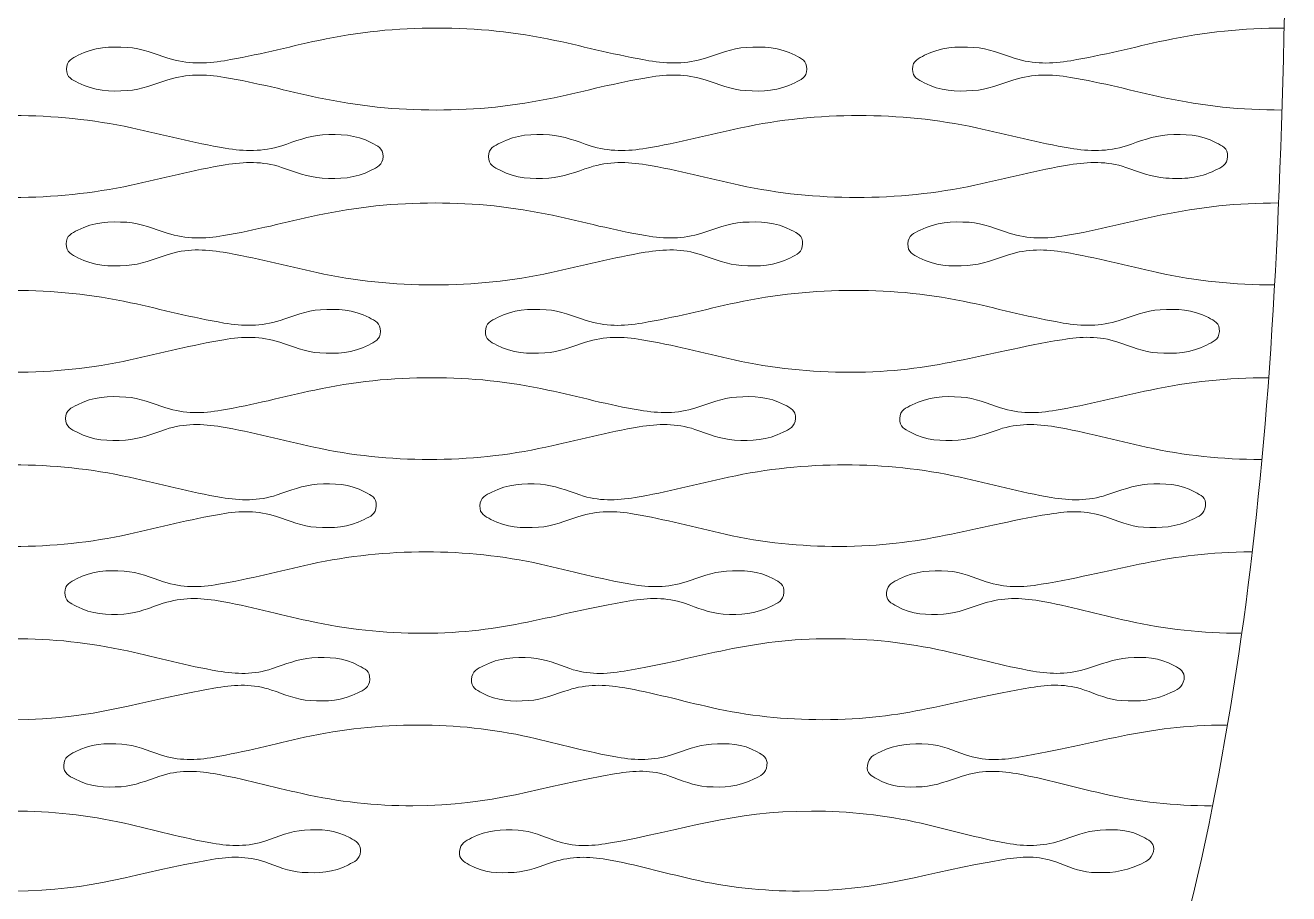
# Model space of a CAD drawing. Header units: centimetres. Extents: x -29.7 to 21.6, y -14.4 to 13.7.
# Drawn here: x -24.677 to -19.738, y -10.749 to -7.356 of the extents above; entities that cross this region are included whole.
import ezdxf

# ---------------------------------------------------------------- set-up
doc = ezdxf.new("R2010")
doc.units = ezdxf.units.CM
doc.header["$MEASUREMENT"] = 0
doc.layers.add('Layer 1', color=7, linetype='Continuous')

msp = doc.modelspace()

# ---------------------------------------------------------------- linework, layer by layer
at = {"layer": 'Layer 1', "color": 1, "lineweight": 9}
for points, knots in [([(-19.73801, -4.44965), (-19.73801, -7.29819), (-19.73801, -8.72246), (-19.9873, -10.14675), (-19.9873, -10.14675), (-20.23653, -11.57102), (-20.73504, -12.99531), (-22.72902, -14.41959)], [0, 0, 0, 0, 0.3333333, 0.3333333, 0.3333333, 0.3333333, 1, 1, 1, 1]), ([(-23.0677, -7.36668), (-23.2242, -7.36668), (-23.37655, -7.38211), (-23.52969, -7.41497), (-23.52969, -7.41497), (-23.65255, -7.44135), (-23.77404, -7.47364), (-23.89827, -7.49429), (-23.89827, -7.49429), (-23.97414, -7.50689), (-24.04418, -7.50865), (-24.11922, -7.48457), (-24.11922, -7.48457), (-24.17159, -7.46775), (-24.22147, -7.44599), (-24.27828, -7.44243), (-24.27828, -7.44243), (-24.34597, -7.43817), (-24.40687, -7.44095), (-24.46997, -7.47305), (-24.46997, -7.47305), (-24.49413, -7.48532), (-24.51622, -7.4932), (-24.51626, -7.52689)], [0, 0, 0, 0, 0.1428571, 0.1428571, 0.1428571, 0.1428571, 0.2857143, 0.2857143, 0.2857143, 0.2857143, 0.4285714, 0.4285714, 0.4285714, 0.4285714, 0.5714286, 0.5714286, 0.5714286, 0.5714286, 0.7142857, 0.7142857, 0.7142857, 0.7142857, 1, 1, 1, 1]), ([(-23.0677, -7.36668), (-22.91145, -7.36668), (-22.75939, -7.38204), (-22.60652, -7.41497), (-22.60652, -7.41497), (-22.48414, -7.44135), (-22.36315, -7.47364), (-22.23937, -7.49429), (-22.23937, -7.49429), (-22.16348, -7.50695), (-22.09334, -7.50852), (-22.01822, -7.48457), (-22.01822, -7.48457), (-21.9656, -7.46778), (-21.91549, -7.44599), (-21.85844, -7.44243), (-21.85844, -7.44243), (-21.79093, -7.43817), (-21.73021, -7.44074), (-21.66728, -7.47305), (-21.66728, -7.47305), (-21.64329, -7.48535), (-21.6214, -7.49331), (-21.62195, -7.52689)], [0, 0, 0, 0, 0.1428571, 0.1428571, 0.1428571, 0.1428571, 0.2857143, 0.2857143, 0.2857143, 0.2857143, 0.4285714, 0.4285714, 0.4285714, 0.4285714, 0.5714286, 0.5714286, 0.5714286, 0.5714286, 0.7142857, 0.7142857, 0.7142857, 0.7142857, 1, 1, 1, 1]), ([(-19.75705, -7.36668), (-19.91382, -7.36668), (-20.06651, -7.38217), (-20.21993, -7.41497), (-20.21993, -7.41497), (-20.34325, -7.44135), (-20.46523, -7.47362), (-20.58993, -7.49429), (-20.58993, -7.49429), (-20.66573, -7.50684), (-20.7357, -7.50879), (-20.81071, -7.48457), (-20.81071, -7.48457), (-20.86282, -7.46775), (-20.91243, -7.44597), (-20.96899, -7.44243), (-20.96899, -7.44243), (-21.03686, -7.43814), (-21.09797, -7.44113), (-21.16123, -7.47305), (-21.16123, -7.47305), (-21.18552, -7.4853), (-21.20787, -7.49308), (-21.20846, -7.52689)], [0, 0, 0, 0, 0.1428571, 0.1428571, 0.1428571, 0.1428571, 0.2857143, 0.2857143, 0.2857143, 0.2857143, 0.4285714, 0.4285714, 0.4285714, 0.4285714, 0.5714286, 0.5714286, 0.5714286, 0.5714286, 0.7142857, 0.7142857, 0.7142857, 0.7142857, 1, 1, 1, 1]), ([(-24.51626, -7.52689), (-24.51631, -7.56056), (-24.49423, -7.56845), (-24.47013, -7.58072), (-24.47013, -7.58072), (-24.4071, -7.61286), (-24.34633, -7.61562), (-24.27871, -7.61138), (-24.27871, -7.61138), (-24.22182, -7.60779), (-24.17195, -7.58601), (-24.11952, -7.56923), (-24.11952, -7.56923), (-24.04447, -7.54516), (-23.97443, -7.54687), (-23.89857, -7.55948), (-23.89857, -7.55948), (-23.77466, -7.58014), (-23.65353, -7.61244), (-23.53103, -7.63883), (-23.53103, -7.63883), (-23.37841, -7.67173), (-23.22653, -7.68711), (-23.07054, -7.68711)], [0, 0, 0, 0, 0.1428571, 0.1428571, 0.1428571, 0.1428571, 0.2857143, 0.2857143, 0.2857143, 0.2857143, 0.4285714, 0.4285714, 0.4285714, 0.4285714, 0.5714286, 0.5714286, 0.5714286, 0.5714286, 0.7142857, 0.7142857, 0.7142857, 0.7142857, 1, 1, 1, 1]), ([(-21.62195, -7.52689), (-21.62254, -7.56067), (-21.64476, -7.56845), (-21.66904, -7.58072), (-21.66904, -7.58072), (-21.73225, -7.61267), (-21.79325, -7.61564), (-21.86104, -7.61138), (-21.86104, -7.61138), (-21.91769, -7.60781), (-21.96729, -7.58602), (-22.01944, -7.56923), (-22.01944, -7.56923), (-22.09445, -7.54502), (-22.16446, -7.54692), (-22.24026, -7.55948), (-22.24026, -7.55948), (-22.36462, -7.58014), (-22.48624, -7.61244), (-22.6092, -7.63883), (-22.6092, -7.63883), (-22.76214, -7.67167), (-22.91423, -7.68711), (-23.07054, -7.68711)], [0, 0, 0, 0, 0.1428571, 0.1428571, 0.1428571, 0.1428571, 0.2857143, 0.2857143, 0.2857143, 0.2857143, 0.4285714, 0.4285714, 0.4285714, 0.4285714, 0.5714286, 0.5714286, 0.5714286, 0.5714286, 0.7142857, 0.7142857, 0.7142857, 0.7142857, 1, 1, 1, 1]), ([(-21.20846, -7.52689), (-21.20915, -7.56042), (-21.18729, -7.56841), (-21.16329, -7.58072), (-21.16329, -7.58072), (-21.10049, -7.61308), (-21.03984, -7.6156), (-20.97243, -7.61138), (-20.97243, -7.61138), (-20.91534, -7.60779), (-20.86517, -7.58599), (-20.81251, -7.56923), (-20.81251, -7.56923), (-20.7374, -7.54528), (-20.6673, -7.54681), (-20.5914, -7.55948), (-20.5914, -7.55948), (-20.46791, -7.5801), (-20.34728, -7.61244), (-20.2252, -7.63883), (-20.2252, -7.63883), (-20.07288, -7.67179), (-19.92135, -7.68711), (-19.76563, -7.68711)], [0, 0, 0, 0, 0.1428571, 0.1428571, 0.1428571, 0.1428571, 0.2857143, 0.2857143, 0.2857143, 0.2857143, 0.4285714, 0.4285714, 0.4285714, 0.4285714, 0.5714286, 0.5714286, 0.5714286, 0.5714286, 0.7142857, 0.7142857, 0.7142857, 0.7142857, 1, 1, 1, 1]), ([(-23.27853, -7.8687), (-23.27827, -7.83512), (-23.30016, -7.82717), (-23.32422, -7.81487), (-23.32422, -7.81487), (-23.38713, -7.78264), (-23.4478, -7.77997), (-23.51532, -7.78421), (-23.51532, -7.78421), (-23.57217, -7.78779), (-23.62201, -7.80958), (-23.67442, -7.82637), (-23.67442, -7.82637), (-23.74936, -7.85041), (-23.8193, -7.84874), (-23.89507, -7.8361), (-23.89507, -7.8361), (-24.01891, -7.81546), (-24.13994, -7.78314), (-24.26241, -7.75674), (-24.26241, -7.75674), (-24.41505, -7.72386), (-24.56695, -7.70847), (-24.723, -7.70847)], [0, 0, 0, 0, 0.1428571, 0.1428571, 0.1428571, 0.1428571, 0.2857143, 0.2857143, 0.2857143, 0.2857143, 0.4285714, 0.4285714, 0.4285714, 0.4285714, 0.5714286, 0.5714286, 0.5714286, 0.5714286, 0.7142857, 0.7142857, 0.7142857, 0.7142857, 1, 1, 1, 1]), ([(-22.86579, -7.8687), (-22.86547, -7.83499), (-22.84335, -7.82714), (-22.81916, -7.81487), (-22.81916, -7.81487), (-22.75605, -7.78284), (-22.69518, -7.77997), (-22.6275, -7.78421), (-22.6275, -7.78421), (-22.57091, -7.78778), (-22.52126, -7.80957), (-22.46916, -7.82637), (-22.46916, -7.82637), (-22.39424, -7.85054), (-22.32433, -7.84867), (-22.24867, -7.8361), (-22.24867, -7.8361), (-22.12437, -7.81542), (-22.00284, -7.78314), (-21.87995, -7.75674), (-21.87995, -7.75674), (-21.72697, -7.72393), (-21.57482, -7.70847), (-21.41844, -7.70847)], [0, 0, 0, 0, 0.1428571, 0.1428571, 0.1428571, 0.1428571, 0.2857143, 0.2857143, 0.2857143, 0.2857143, 0.4285714, 0.4285714, 0.4285714, 0.4285714, 0.5714286, 0.5714286, 0.5714286, 0.5714286, 0.7142857, 0.7142857, 0.7142857, 0.7142857, 1, 1, 1, 1]), ([(-19.97683, -7.8687), (-19.97597, -7.83526), (-19.99771, -7.8272), (-20.02156, -7.81487), (-20.02156, -7.81487), (-20.08427, -7.78244), (-20.14479, -7.77999), (-20.21211, -7.78421), (-20.21211, -7.78421), (-20.26915, -7.78779), (-20.31933, -7.8096), (-20.37195, -7.82637), (-20.37195, -7.82637), (-20.44697, -7.85029), (-20.51698, -7.84877), (-20.59281, -7.8361), (-20.59281, -7.8361), (-20.71619, -7.81546), (-20.83673, -7.78314), (-20.95871, -7.75674), (-20.95871, -7.75674), (-21.11109, -7.7238), (-21.26269, -7.70847), (-21.41844, -7.70847)], [0, 0, 0, 0, 0.1428571, 0.1428571, 0.1428571, 0.1428571, 0.2857143, 0.2857143, 0.2857143, 0.2857143, 0.4285714, 0.4285714, 0.4285714, 0.4285714, 0.5714286, 0.5714286, 0.5714286, 0.5714286, 0.7142857, 0.7142857, 0.7142857, 0.7142857, 1, 1, 1, 1]), ([(-23.27853, -7.8687), (-23.27899, -7.90241), (-23.30118, -7.91024), (-23.32537, -7.92249), (-23.32537, -7.92249), (-23.38843, -7.95443), (-23.44925, -7.95737), (-23.51686, -7.95311), (-23.51686, -7.95311), (-23.57341, -7.94958), (-23.623, -7.92778), (-23.6751, -7.91099), (-23.6751, -7.91099), (-23.74998, -7.88687), (-23.81982, -7.8887), (-23.89549, -7.90127), (-23.89549, -7.90127), (-24.01946, -7.9219), (-24.14063, -7.95418), (-24.2632, -7.98057), (-24.2632, -7.98057), (-24.41558, -8.01336), (-24.56722, -8.02878), (-24.723, -8.02878)], [0, 0, 0, 0, 0.1428571, 0.1428571, 0.1428571, 0.1428571, 0.2857143, 0.2857143, 0.2857143, 0.2857143, 0.4285714, 0.4285714, 0.4285714, 0.4285714, 0.5714286, 0.5714286, 0.5714286, 0.5714286, 0.7142857, 0.7142857, 0.7142857, 0.7142857, 1, 1, 1, 1]), ([(-22.86579, -7.8687), (-22.86641, -7.90218), (-22.84462, -7.91017), (-22.82069, -7.92249), (-22.82069, -7.92249), (-22.75802, -7.95481), (-22.69754, -7.95733), (-22.63024, -7.95311), (-22.63024, -7.95311), (-22.57323, -7.94954), (-22.52316, -7.92776), (-22.47063, -7.91099), (-22.47063, -7.91099), (-22.39565, -7.8871), (-22.32567, -7.88861), (-22.24991, -7.90127), (-22.24991, -7.90127), (-22.12682, -7.92187), (-22.00647, -7.95418), (-21.88479, -7.98057), (-21.88479, -7.98057), (-21.73293, -8.01349), (-21.58182, -8.02878), (-21.42653, -8.02878)], [0, 0, 0, 0, 0.1428571, 0.1428571, 0.1428571, 0.1428571, 0.2857143, 0.2857143, 0.2857143, 0.2857143, 0.4285714, 0.4285714, 0.4285714, 0.4285714, 0.5714286, 0.5714286, 0.5714286, 0.5714286, 0.7142857, 0.7142857, 0.7142857, 0.7142857, 1, 1, 1, 1]), ([(-19.97683, -7.8687), (-19.97843, -7.90257), (-20.00095, -7.91029), (-20.02546, -7.92249), (-20.02546, -7.92249), (-20.08882, -7.95409), (-20.14999, -7.9574), (-20.21794, -7.95311), (-20.21794, -7.95311), (-20.27406, -7.94958), (-20.32316, -7.92781), (-20.3748, -7.91099), (-20.3748, -7.91099), (-20.44962, -7.88662), (-20.51933, -7.88878), (-20.59484, -7.90127), (-20.59484, -7.90127), (-20.71966, -7.92192), (-20.84171, -7.95418), (-20.96516, -7.98057), (-20.96516, -7.98057), (-21.1181, -8.01325), (-21.27025, -8.02878), (-21.42653, -8.02878)], [0, 0, 0, 0, 0.1428571, 0.1428571, 0.1428571, 0.1428571, 0.2857143, 0.2857143, 0.2857143, 0.2857143, 0.4285714, 0.4285714, 0.4285714, 0.4285714, 0.5714286, 0.5714286, 0.5714286, 0.5714286, 0.7142857, 0.7142857, 0.7142857, 0.7142857, 1, 1, 1, 1]), ([(-23.07513, -8.05014), (-23.23104, -8.05014), (-23.3828, -8.06556), (-23.53532, -8.09839), (-23.53532, -8.09839), (-23.65772, -8.12474), (-23.77869, -8.15701), (-23.90246, -8.17766), (-23.90246, -8.17766), (-23.97794, -8.19024), (-24.04758, -8.19203), (-24.1223, -8.16794), (-24.1223, -8.16794), (-24.17433, -8.15115), (-24.22389, -8.12938), (-24.28045, -8.1258), (-24.28045, -8.1258), (-24.34783, -8.12157), (-24.40844, -8.12434), (-24.47125, -8.15642), (-24.47125, -8.15642), (-24.49531, -8.16872), (-24.51726, -8.17665), (-24.51733, -8.21022)], [0, 0, 0, 0, 0.1428571, 0.1428571, 0.1428571, 0.1428571, 0.2857143, 0.2857143, 0.2857143, 0.2857143, 0.4285714, 0.4285714, 0.4285714, 0.4285714, 0.5714286, 0.5714286, 0.5714286, 0.5714286, 0.7142857, 0.7142857, 0.7142857, 0.7142857, 1, 1, 1, 1]), ([(-23.07513, -8.05014), (-22.91973, -8.05014), (-22.76852, -8.06543), (-22.61653, -8.09839), (-22.61653, -8.09839), (-22.49498, -8.12474), (-22.37486, -8.15704), (-22.25194, -8.17766), (-22.25194, -8.17766), (-22.17637, -8.19033), (-22.10659, -8.1918), (-22.03181, -8.16794), (-22.03181, -8.16794), (-21.97931, -8.15117), (-21.92927, -8.12938), (-21.87229, -8.1258), (-21.87229, -8.1258), (-21.80522, -8.12159), (-21.74498, -8.12399), (-21.68249, -8.15642), (-21.68249, -8.15642), (-21.65871, -8.16877), (-21.63714, -8.17689), (-21.63815, -8.21022)], [0, 0, 0, 0, 0.1428571, 0.1428571, 0.1428571, 0.1428571, 0.2857143, 0.2857143, 0.2857143, 0.2857143, 0.4285714, 0.4285714, 0.4285714, 0.4285714, 0.5714286, 0.5714286, 0.5714286, 0.5714286, 0.7142857, 0.7142857, 0.7142857, 0.7142857, 1, 1, 1, 1]), ([(-19.77938, -8.05014), (-19.93582, -8.05014), (-20.0881, -8.06567), (-20.24114, -8.09839), (-20.24114, -8.09839), (-20.3644, -8.12474), (-20.48627, -8.15697), (-20.61088, -8.17766), (-20.61088, -8.17766), (-20.68625, -8.19017), (-20.75576, -8.19226), (-20.83038, -8.16794), (-20.83038, -8.16794), (-20.88196, -8.15112), (-20.93103, -8.12935), (-20.98715, -8.1258), (-20.98715, -8.1258), (-21.05487, -8.12153), (-21.11584, -8.1247), (-21.17898, -8.15642), (-21.17898, -8.15642), (-21.20335, -8.16866), (-21.22564, -8.17645), (-21.22682, -8.21022)], [0, 0, 0, 0, 0.1428571, 0.1428571, 0.1428571, 0.1428571, 0.2857143, 0.2857143, 0.2857143, 0.2857143, 0.4285714, 0.4285714, 0.4285714, 0.4285714, 0.5714286, 0.5714286, 0.5714286, 0.5714286, 0.7142857, 0.7142857, 0.7142857, 0.7142857, 1, 1, 1, 1]), ([(-24.51733, -8.21022), (-24.51743, -8.24374), (-24.49554, -8.25173), (-24.47151, -8.26401), (-24.47151, -8.26401), (-24.40884, -8.29614), (-24.34846, -8.29888), (-24.2812, -8.29463), (-24.2812, -8.29463), (-24.22458, -8.29106), (-24.17496, -8.26928), (-24.1228, -8.25251), (-24.1228, -8.25251), (-24.04811, -8.22849), (-23.97846, -8.23016), (-23.90298, -8.24279), (-23.90298, -8.24279), (-23.77987, -8.26341), (-23.65956, -8.29567), (-23.53781, -8.32205), (-23.53781, -8.32205), (-23.3862, -8.35493), (-23.23539, -8.37029), (-23.08036, -8.37029)], [0, 0, 0, 0, 0.1428571, 0.1428571, 0.1428571, 0.1428571, 0.2857143, 0.2857143, 0.2857143, 0.2857143, 0.4285714, 0.4285714, 0.4285714, 0.4285714, 0.5714286, 0.5714286, 0.5714286, 0.5714286, 0.7142857, 0.7142857, 0.7142857, 0.7142857, 1, 1, 1, 1]), ([(-21.63815, -8.21022), (-21.63916, -8.24394), (-21.66139, -8.25175), (-21.68574, -8.26401), (-21.68574, -8.26401), (-21.74871, -8.29578), (-21.80949, -8.29892), (-21.87704, -8.29463), (-21.87704, -8.29463), (-21.93327, -8.29109), (-21.98239, -8.26931), (-22.03406, -8.25251), (-22.03406, -8.25251), (-22.10868, -8.22826), (-22.1782, -8.23026), (-22.25355, -8.24279), (-22.25355, -8.24279), (-22.37755, -8.26344), (-22.49871, -8.29567), (-22.62131, -8.32205), (-22.62131, -8.32205), (-22.77346, -8.35484), (-22.9248, -8.37029), (-23.08036, -8.37029)], [0, 0, 0, 0, 0.1428571, 0.1428571, 0.1428571, 0.1428571, 0.2857143, 0.2857143, 0.2857143, 0.2857143, 0.4285714, 0.4285714, 0.4285714, 0.4285714, 0.5714286, 0.5714286, 0.5714286, 0.5714286, 0.7142857, 0.7142857, 0.7142857, 0.7142857, 1, 1, 1, 1]), ([(-21.22682, -8.21022), (-21.228, -8.24348), (-21.2065, -8.25164), (-21.18274, -8.26401), (-21.18274, -8.26401), (-21.12046, -8.2965), (-21.06036, -8.29885), (-20.99344, -8.29463), (-20.99344, -8.29463), (-20.93639, -8.29105), (-20.88628, -8.26927), (-20.83369, -8.25251), (-20.83369, -8.25251), (-20.7589, -8.22872), (-20.68916, -8.23007), (-20.61353, -8.24279), (-20.61353, -8.24279), (-20.49125, -8.26337), (-20.37183, -8.29567), (-20.25099, -8.32205), (-20.25099, -8.32205), (-20.09988, -8.35505), (-19.9496, -8.37029), (-19.79508, -8.37029)], [0, 0, 0, 0, 0.1428571, 0.1428571, 0.1428571, 0.1428571, 0.2857143, 0.2857143, 0.2857143, 0.2857143, 0.4285714, 0.4285714, 0.4285714, 0.4285714, 0.5714286, 0.5714286, 0.5714286, 0.5714286, 0.7142857, 0.7142857, 0.7142857, 0.7142857, 1, 1, 1, 1]), ([(-23.28829, -8.55174), (-23.28782, -8.51838), (-23.30946, -8.51028), (-23.33335, -8.49794), (-23.33335, -8.49794), (-23.39576, -8.46568), (-23.45595, -8.4631), (-23.52301, -8.46734), (-23.52301, -8.46734), (-23.57957, -8.47091), (-23.62919, -8.49267), (-23.68132, -8.50944), (-23.68132, -8.50944), (-23.75581, -8.53344), (-23.82526, -8.53181), (-23.90056, -8.51916), (-23.90056, -8.51916), (-24.02352, -8.49853), (-24.14371, -8.46624), (-24.2653, -8.43988), (-24.2653, -8.43988), (-24.41695, -8.407), (-24.5679, -8.39165), (-24.723, -8.39165)], [0, 0, 0, 0, 0.1428571, 0.1428571, 0.1428571, 0.1428571, 0.2857143, 0.2857143, 0.2857143, 0.2857143, 0.4285714, 0.4285714, 0.4285714, 0.4285714, 0.5714286, 0.5714286, 0.5714286, 0.5714286, 0.7142857, 0.7142857, 0.7142857, 0.7142857, 1, 1, 1, 1]), ([(-22.87839, -8.55174), (-22.87777, -8.51816), (-22.85572, -8.51021), (-22.83156, -8.49794), (-22.83156, -8.49794), (-22.76882, -8.46606), (-22.70828, -8.46305), (-22.64088, -8.46734), (-22.64088, -8.46734), (-22.58472, -8.47087), (-22.53559, -8.49264), (-22.48395, -8.50944), (-22.48395, -8.50944), (-22.40956, -8.53368), (-22.34025, -8.53172), (-22.26503, -8.51916), (-22.26503, -8.51916), (-22.14122, -8.4985), (-22.02015, -8.46624), (-21.89772, -8.43988), (-21.89772, -8.43988), (-21.7455, -8.40712), (-21.59407, -8.39165), (-21.43841, -8.39165)], [0, 0, 0, 0, 0.1428571, 0.1428571, 0.1428571, 0.1428571, 0.2857143, 0.2857143, 0.2857143, 0.2857143, 0.4285714, 0.4285714, 0.4285714, 0.4285714, 0.5714286, 0.5714286, 0.5714286, 0.5714286, 0.7142857, 0.7142857, 0.7142857, 0.7142857, 1, 1, 1, 1]), ([(-20.00897, -8.55174), (-20.0074, -8.51866), (-20.02864, -8.51034), (-20.05223, -8.49794), (-20.05223, -8.49794), (-20.11432, -8.46531), (-20.17418, -8.46312), (-20.24088, -8.46734), (-20.24088, -8.46734), (-20.29793, -8.47092), (-20.348, -8.49268), (-20.40056, -8.50944), (-20.40056, -8.50944), (-20.47511, -8.53322), (-20.54473, -8.5319), (-20.62014, -8.51916), (-20.62014, -8.51916), (-20.74228, -8.49856), (-20.86154, -8.46624), (-20.98227, -8.43988), (-20.98227, -8.43988), (-21.13341, -8.40689), (-21.28384, -8.39165), (-21.43841, -8.39165)], [0, 0, 0, 0, 0.1428571, 0.1428571, 0.1428571, 0.1428571, 0.2857143, 0.2857143, 0.2857143, 0.2857143, 0.4285714, 0.4285714, 0.4285714, 0.4285714, 0.5714286, 0.5714286, 0.5714286, 0.5714286, 0.7142857, 0.7142857, 0.7142857, 0.7142857, 1, 1, 1, 1]), ([(-23.28829, -8.55174), (-23.2891, -8.58529), (-23.31119, -8.59316), (-23.33538, -8.60542), (-23.33538, -8.60542), (-23.39802, -8.63717), (-23.45847, -8.64021), (-23.52573, -8.63595), (-23.52573, -8.63595), (-23.58179, -8.6324), (-23.63089, -8.61069), (-23.6825, -8.59393), (-23.6825, -8.59393), (-23.75686, -8.56981), (-23.82614, -8.57169), (-23.90126, -8.58424), (-23.90126, -8.58424), (-24.02448, -8.60483), (-24.14485, -8.637), (-24.26666, -8.66333), (-24.26666, -8.66333), (-24.4179, -8.69604), (-24.56839, -8.71146), (-24.723, -8.71146)], [0, 0, 0, 0, 0.1428571, 0.1428571, 0.1428571, 0.1428571, 0.2857143, 0.2857143, 0.2857143, 0.2857143, 0.4285714, 0.4285714, 0.4285714, 0.4285714, 0.5714286, 0.5714286, 0.5714286, 0.5714286, 0.7142857, 0.7142857, 0.7142857, 0.7142857, 1, 1, 1, 1]), ([(-22.87839, -8.55174), (-22.87941, -8.58493), (-22.85797, -8.59307), (-22.83427, -8.60542), (-22.83427, -8.60542), (-22.77222, -8.63778), (-22.71229, -8.64016), (-22.64559, -8.63595), (-22.64559, -8.63595), (-22.58881, -8.63239), (-22.5389, -8.61064), (-22.4865, -8.59393), (-22.4865, -8.59393), (-22.41202, -8.57017), (-22.3425, -8.57154), (-22.26719, -8.58424), (-22.26719, -8.58424), (-22.14544, -8.60476), (-22.02651, -8.637), (-21.9062, -8.66333), (-21.9062, -8.66333), (-21.75584, -8.69624), (-21.60624, -8.71146), (-21.45248, -8.71146)], [0, 0, 0, 0, 0.1428571, 0.1428571, 0.1428571, 0.1428571, 0.2857143, 0.2857143, 0.2857143, 0.2857143, 0.4285714, 0.4285714, 0.4285714, 0.4285714, 0.5714286, 0.5714286, 0.5714286, 0.5714286, 0.7142857, 0.7142857, 0.7142857, 0.7142857, 1, 1, 1, 1]), ([(-20.00897, -8.55174), (-20.01164, -8.58556), (-20.03426, -8.59324), (-20.05897, -8.60542), (-20.05897, -8.60542), (-20.12221, -8.63656), (-20.18321, -8.64028), (-20.25103, -8.63595), (-20.25103, -8.63595), (-20.30643, -8.63244), (-20.35467, -8.61072), (-20.40547, -8.59393), (-20.40547, -8.59393), (-20.4797, -8.56941), (-20.54878, -8.57184), (-20.6237, -8.58424), (-20.6237, -8.58424), (-20.94143, -8.63681), (-21.12311, -8.71146), (-21.45248, -8.71146)], [0, 0, 0, 0, 0.1666667, 0.1666667, 0.1666667, 0.1666667, 0.3333333, 0.3333333, 0.3333333, 0.3333333, 0.5, 0.5, 0.5, 0.5, 0.6666667, 0.6666667, 0.6666667, 0.6666667, 1, 1, 1, 1]), ([(-23.08834, -8.73277), (-23.24315, -8.73277), (-23.3938, -8.74818), (-23.54523, -8.78091), (-23.54523, -8.78091), (-23.66676, -8.80719), (-23.78687, -8.83937), (-23.90976, -8.85998), (-23.90976, -8.85998), (-23.98458, -8.87253), (-24.05354, -8.87436), (-24.1276, -8.85029), (-24.1276, -8.85029), (-24.17915, -8.83353), (-24.22814, -8.81182), (-24.28421, -8.80827), (-24.28421, -8.80827), (-24.35111, -8.80402), (-24.41116, -8.80681), (-24.47348, -8.83881), (-24.47348, -8.83881), (-24.4974, -8.8511), (-24.5191, -8.85916), (-24.51923, -8.89248)], [0, 0, 0, 0, 0.1428571, 0.1428571, 0.1428571, 0.1428571, 0.2857143, 0.2857143, 0.2857143, 0.2857143, 0.4285714, 0.4285714, 0.4285714, 0.4285714, 0.5714286, 0.5714286, 0.5714286, 0.5714286, 0.7142857, 0.7142857, 0.7142857, 0.7142857, 1, 1, 1, 1]), ([(-23.08834, -8.73277), (-22.93439, -8.73277), (-22.78466, -8.74799), (-22.63411, -8.78091), (-22.63411, -8.78091), (-22.51403, -8.80719), (-22.39542, -8.83941), (-22.27394, -8.85998), (-22.27394, -8.85998), (-22.19892, -8.87267), (-22.12973, -8.87397), (-22.05557, -8.85029), (-22.05557, -8.85029), (-22.00327, -8.83357), (-21.95342, -8.81187), (-21.89667, -8.80827), (-21.89667, -8.80827), (-21.8303, -8.80406), (-21.7708, -8.80619), (-21.7091, -8.83881), (-21.7091, -8.83881), (-21.68567, -8.85121), (-21.66462, -8.85957), (-21.66633, -8.89248)], [0, 0, 0, 0, 0.1428571, 0.1428571, 0.1428571, 0.1428571, 0.2857143, 0.2857143, 0.2857143, 0.2857143, 0.4285714, 0.4285714, 0.4285714, 0.4285714, 0.5714286, 0.5714286, 0.5714286, 0.5714286, 0.7142857, 0.7142857, 0.7142857, 0.7142857, 1, 1, 1, 1]), ([(-19.81901, -8.73277), (-19.9747, -8.73277), (-20.12626, -8.74838), (-20.27855, -8.78091), (-20.27855, -8.78091), (-20.40157, -8.80719), (-20.52316, -8.83931), (-20.6475, -8.85998), (-20.6475, -8.85998), (-20.72212, -8.87238), (-20.79088, -8.87477), (-20.86478, -8.85029), (-20.86478, -8.85029), (-20.91554, -8.83347), (-20.96372, -8.81177), (-21.01906, -8.80827), (-21.01906, -8.80827), (-21.08651, -8.80398), (-21.14713, -8.80742), (-21.21, -8.83881), (-21.21, -8.83881), (-21.23445, -8.85101), (-21.25677, -8.85885), (-21.25877, -8.89248)], [0, 0, 0, 0, 0.1428571, 0.1428571, 0.1428571, 0.1428571, 0.2857143, 0.2857143, 0.2857143, 0.2857143, 0.4285714, 0.4285714, 0.4285714, 0.4285714, 0.5714286, 0.5714286, 0.5714286, 0.5714286, 0.7142857, 0.7142857, 0.7142857, 0.7142857, 1, 1, 1, 1]), ([(-24.51923, -8.89248), (-24.51933, -8.92572), (-24.49776, -8.93384), (-24.47391, -8.94616), (-24.47391, -8.94616), (-24.41192, -8.9782), (-24.35209, -8.98094), (-24.28548, -8.97671), (-24.28548, -8.97671), (-24.22933, -8.97313), (-24.18017, -8.95141), (-24.12846, -8.93466), (-24.12846, -8.93466), (-24.05445, -8.91074), (-23.9855, -8.91235), (-23.91068, -8.92498), (-23.91068, -8.92498), (-23.7889, -8.94554), (-23.66996, -8.97773), (-23.54959, -9.00409), (-23.54959, -9.00409), (-23.39969, -9.03689), (-23.25052, -9.05221), (-23.09719, -9.05221)], [0, 0, 0, 0, 0.1428571, 0.1428571, 0.1428571, 0.1428571, 0.2857143, 0.2857143, 0.2857143, 0.2857143, 0.4285714, 0.4285714, 0.4285714, 0.4285714, 0.5714286, 0.5714286, 0.5714286, 0.5714286, 0.7142857, 0.7142857, 0.7142857, 0.7142857, 1, 1, 1, 1]), ([(-21.66633, -8.89248), (-21.66806, -8.92603), (-21.69026, -8.93391), (-21.7146, -8.94616), (-21.7146, -8.94616), (-21.77718, -8.97759), (-21.8375, -8.98097), (-21.90473, -8.97671), (-21.90473, -8.97671), (-21.9602, -8.97317), (-22.00851, -8.95144), (-22.05943, -8.93466), (-22.05943, -8.93466), (-22.1333, -8.91035), (-22.20203, -8.91251), (-22.27668, -8.92498), (-22.27668, -8.92498), (-22.39988, -8.94558), (-22.52031, -8.97773), (-22.64216, -9.00409), (-22.64216, -9.00409), (-22.79294, -9.0367), (-22.94297, -9.05221), (-23.09719, -9.05221)], [0, 0, 0, 0, 0.1428571, 0.1428571, 0.1428571, 0.1428571, 0.2857143, 0.2857143, 0.2857143, 0.2857143, 0.4285714, 0.4285714, 0.4285714, 0.4285714, 0.5714286, 0.5714286, 0.5714286, 0.5714286, 0.7142857, 0.7142857, 0.7142857, 0.7142857, 1, 1, 1, 1]), ([(-21.25877, -8.89248), (-21.26069, -8.92527), (-21.23978, -8.93372), (-21.21641, -8.94616), (-21.21641, -8.94616), (-21.15498, -8.97884), (-21.09577, -8.9809), (-21.02966, -8.97671), (-21.02966, -8.97671), (-20.97282, -8.97309), (-20.92281, -8.95136), (-20.87034, -8.93466), (-20.87034, -8.93466), (-20.79618, -8.9111), (-20.72702, -8.91219), (-20.65198, -8.92498), (-20.65198, -8.92498), (-20.53164, -8.94548), (-20.41421, -8.97773), (-20.29528, -9.00409), (-20.29528, -9.00409), (-20.14626, -9.03711), (-19.99803, -9.05221), (-19.84556, -9.05221)], [0, 0, 0, 0, 0.1428571, 0.1428571, 0.1428571, 0.1428571, 0.2857143, 0.2857143, 0.2857143, 0.2857143, 0.4285714, 0.4285714, 0.4285714, 0.4285714, 0.5714286, 0.5714286, 0.5714286, 0.5714286, 0.7142857, 0.7142857, 0.7142857, 0.7142857, 1, 1, 1, 1]), ([(-23.30481, -9.23322), (-23.30403, -9.20025), (-23.3252, -9.19195), (-23.34883, -9.17956), (-23.34883, -9.17956), (-23.41043, -9.14727), (-23.46983, -9.14478), (-23.53613, -9.14901), (-23.53613, -9.14901), (-23.59223, -9.15257), (-23.64136, -9.1743), (-23.693, -9.19103), (-23.693, -9.19103), (-23.76668, -9.21492), (-23.83531, -9.21335), (-23.90983, -9.20072), (-23.90983, -9.20072), (-24.03138, -9.18013), (-24.15005, -9.14791), (-24.2702, -9.12163), (-24.2702, -9.12163), (-24.42026, -9.0888), (-24.5695, -9.0735), (-24.723, -9.0735)], [0, 0, 0, 0, 0.1428571, 0.1428571, 0.1428571, 0.1428571, 0.2857143, 0.2857143, 0.2857143, 0.2857143, 0.4285714, 0.4285714, 0.4285714, 0.4285714, 0.5714286, 0.5714286, 0.5714286, 0.5714286, 0.7142857, 0.7142857, 0.7142857, 0.7142857, 1, 1, 1, 1]), ([(-22.8996, -9.23322), (-22.89856, -9.19988), (-22.87673, -9.19184), (-22.85261, -9.17956), (-22.85261, -9.17956), (-22.79042, -9.14788), (-22.73043, -9.14473), (-22.66363, -9.14901), (-22.66363, -9.14901), (-22.60819, -9.15255), (-22.55991, -9.17424), (-22.50905, -9.19103), (-22.50905, -9.19103), (-22.43555, -9.21531), (-22.36708, -9.2132), (-22.29278, -9.20072), (-22.29278, -9.20072), (-22.16982, -9.18006), (-22.04961, -9.14791), (-21.92803, -9.12163), (-21.92803, -9.12163), (-21.77709, -9.089), (-21.62693, -9.0735), (-21.47254, -9.0735)], [0, 0, 0, 0, 0.1428571, 0.1428571, 0.1428571, 0.1428571, 0.2857143, 0.2857143, 0.2857143, 0.2857143, 0.4285714, 0.4285714, 0.4285714, 0.4285714, 0.5714286, 0.5714286, 0.5714286, 0.5714286, 0.7142857, 0.7142857, 0.7142857, 0.7142857, 1, 1, 1, 1]), ([(-20.06319, -9.23322), (-20.06061, -9.20075), (-20.08106, -9.19206), (-20.10423, -9.17956), (-20.10423, -9.17956), (-20.16528, -9.14662), (-20.22412, -9.14483), (-20.28984, -9.14901), (-20.28984, -9.14901), (-20.34665, -9.15261), (-20.3966, -9.17434), (-20.44906, -9.19103), (-20.44906, -9.19103), (-20.52287, -9.21454), (-20.5917, -9.21351), (-20.66641, -9.20072), (-20.66641, -9.20072), (-20.78652, -9.18016), (-20.90372, -9.14791), (-21.0224, -9.12163), (-21.0224, -9.12163), (-21.17157, -9.08861), (-21.31993, -9.0735), (-21.47254, -9.0735)], [0, 0, 0, 0, 0.1428571, 0.1428571, 0.1428571, 0.1428571, 0.2857143, 0.2857143, 0.2857143, 0.2857143, 0.4285714, 0.4285714, 0.4285714, 0.4285714, 0.5714286, 0.5714286, 0.5714286, 0.5714286, 0.7142857, 0.7142857, 0.7142857, 0.7142857, 1, 1, 1, 1]), ([(-23.30481, -9.23322), (-23.30605, -9.26651), (-23.32795, -9.27444), (-23.352, -9.28665), (-23.352, -9.28665), (-23.41403, -9.31806), (-23.47382, -9.32129), (-23.54049, -9.31704), (-23.54049, -9.31704), (-23.5958, -9.3135), (-23.64407, -9.29188), (-23.69491, -9.27521), (-23.69491, -9.27521), (-23.76834, -9.25112), (-23.83678, -9.2531), (-23.91097, -9.26556), (-23.91097, -9.26556), (-24.03282, -9.28604), (-24.15192, -9.31804), (-24.27236, -9.34428), (-24.27236, -9.34428), (-24.42173, -9.37679), (-24.57028, -9.39218), (-24.723, -9.39218)], [0, 0, 0, 0, 0.1428571, 0.1428571, 0.1428571, 0.1428571, 0.2857143, 0.2857143, 0.2857143, 0.2857143, 0.4285714, 0.4285714, 0.4285714, 0.4285714, 0.5714286, 0.5714286, 0.5714286, 0.5714286, 0.7142857, 0.7142857, 0.7142857, 0.7142857, 1, 1, 1, 1]), ([(-22.8996, -9.23322), (-22.90117, -9.26591), (-22.88032, -9.27426), (-22.85699, -9.28665), (-22.85699, -9.28665), (-22.79586, -9.31903), (-22.73691, -9.32121), (-22.67119, -9.31704), (-22.67119, -9.31704), (-22.61473, -9.31344), (-22.56521, -9.29181), (-22.51315, -9.27521), (-22.51315, -9.27521), (-22.43947, -9.25172), (-22.37078, -9.25285), (-22.29622, -9.26556), (-22.29622, -9.26556), (-22.17657, -9.28597), (-22.05979, -9.31804), (-21.94161, -9.34428), (-21.94161, -9.34428), (-21.79367, -9.37712), (-21.6465, -9.39218), (-21.49513, -9.39218)], [0, 0, 0, 0, 0.1428571, 0.1428571, 0.1428571, 0.1428571, 0.2857143, 0.2857143, 0.2857143, 0.2857143, 0.4285714, 0.4285714, 0.4285714, 0.4285714, 0.5714286, 0.5714286, 0.5714286, 0.5714286, 0.7142857, 0.7142857, 0.7142857, 0.7142857, 1, 1, 1, 1]), ([(-20.06319, -9.23322), (-20.06735, -9.26679), (-20.0901, -9.27455), (-20.11503, -9.28665), (-20.11503, -9.28665), (-20.17791, -9.31718), (-20.23859, -9.32135), (-20.30608, -9.31704), (-20.30608, -9.31704), (-20.36033, -9.31356), (-20.40734, -9.29195), (-20.45692, -9.27521), (-20.45692, -9.27521), (-20.5302, -9.25048), (-20.59827, -9.25334), (-20.67217, -9.26556), (-20.67217, -9.26556), (-20.98797, -9.31785), (-21.16765, -9.39218), (-21.49513, -9.39218)], [0, 0, 0, 0, 0.1666667, 0.1666667, 0.1666667, 0.1666667, 0.3333333, 0.3333333, 0.3333333, 0.3333333, 0.5, 0.5, 0.5, 0.5, 0.6666667, 0.6666667, 0.6666667, 0.6666667, 1, 1, 1, 1]), ([(-23.10994, -9.41335), (-23.26295, -9.41335), (-23.4118, -9.42874), (-23.56137, -9.46126), (-23.56137, -9.46126), (-23.68145, -9.48742), (-23.80009, -9.5194), (-23.92155, -9.53996), (-23.92155, -9.53996), (-23.99529, -9.55243), (-24.06319, -9.55432), (-24.13614, -9.53032), (-24.13614, -9.53032), (-24.18687, -9.51363), (-24.23505, -9.49203), (-24.29033, -9.48849), (-24.29033, -9.48849), (-24.35637, -9.48425), (-24.41561, -9.48709), (-24.47701, -9.5189), (-24.47701, -9.5189), (-24.50074, -9.53117), (-24.52204, -9.53935), (-24.5222, -9.5723)], [0, 0, 0, 0, 0.1428571, 0.1428571, 0.1428571, 0.1428571, 0.2857143, 0.2857143, 0.2857143, 0.2857143, 0.4285714, 0.4285714, 0.4285714, 0.4285714, 0.5714286, 0.5714286, 0.5714286, 0.5714286, 0.7142857, 0.7142857, 0.7142857, 0.7142857, 1, 1, 1, 1]), ([(-23.10994, -9.41335), (-22.95834, -9.41335), (-22.8109, -9.4284), (-22.66271, -9.46126), (-22.66271, -9.46126), (-22.54492, -9.4874), (-22.42858, -9.51949), (-22.30931, -9.53996), (-22.30931, -9.53996), (-22.23528, -9.55267), (-22.16704, -9.55371), (-22.09389, -9.53032), (-22.09389, -9.53032), (-22.04192, -9.51369), (-21.99243, -9.4921), (-21.93608, -9.48849), (-21.93608, -9.48849), (-21.87088, -9.48434), (-21.81256, -9.48611), (-21.75204, -9.5189), (-21.75204, -9.5189), (-21.72903, -9.53134), (-21.70885, -9.54008), (-21.71143, -9.5723)], [0, 0, 0, 0, 0.1428571, 0.1428571, 0.1428571, 0.1428571, 0.2857143, 0.2857143, 0.2857143, 0.2857143, 0.4285714, 0.4285714, 0.4285714, 0.4285714, 0.5714286, 0.5714286, 0.5714286, 0.5714286, 0.7142857, 0.7142857, 0.7142857, 0.7142857, 1, 1, 1, 1]), ([(-19.88391, -9.41335), (-20.21028, -9.41335), (-20.39169, -9.48748), (-20.70637, -9.53996), (-20.70637, -9.53996), (-20.77981, -9.55222), (-20.8474, -9.55495), (-20.92019, -9.53032), (-20.92019, -9.53032), (-20.96964, -9.51357), (-21.01657, -9.49198), (-21.07077, -9.48849), (-21.07077, -9.48849), (-21.13767, -9.48419), (-21.19776, -9.48803), (-21.26001, -9.5189), (-21.26001, -9.5189), (-21.28456, -9.53104), (-21.30681, -9.53896), (-21.30989, -9.5723)], [0, 0, 0, 0, 0.1666667, 0.1666667, 0.1666667, 0.1666667, 0.3333333, 0.3333333, 0.3333333, 0.3333333, 0.5, 0.5, 0.5, 0.5, 0.6666667, 0.6666667, 0.6666667, 0.6666667, 1, 1, 1, 1]), ([(-24.5222, -9.5723), (-24.5224, -9.6051), (-24.50127, -9.61339), (-24.47773, -9.62573), (-24.47773, -9.62573), (-24.41675, -9.6576), (-24.35795, -9.66032), (-24.29226, -9.65612), (-24.29226, -9.65612), (-24.23685, -9.65257), (-24.18841, -9.63092), (-24.13748, -9.6143), (-24.13748, -9.6143), (-24.06457, -9.59051), (-23.99665, -9.59205), (-23.92292, -9.60465), (-23.92292, -9.60465), (-23.80323, -9.62507), (-23.68642, -9.65712), (-23.56815, -9.68335), (-23.56815, -9.68335), (-23.4209, -9.71603), (-23.27441, -9.73124), (-23.12369, -9.73124)], [0, 0, 0, 0, 0.1428571, 0.1428571, 0.1428571, 0.1428571, 0.2857143, 0.2857143, 0.2857143, 0.2857143, 0.4285714, 0.4285714, 0.4285714, 0.4285714, 0.5714286, 0.5714286, 0.5714286, 0.5714286, 0.7142857, 0.7142857, 0.7142857, 0.7142857, 1, 1, 1, 1]), ([(-21.71143, -9.5723), (-21.71412, -9.60555), (-21.73617, -9.61352), (-21.76056, -9.62573), (-21.76056, -9.62573), (-21.82241, -9.65665), (-21.88208, -9.6604), (-21.94861, -9.65612), (-21.94861, -9.65612), (-22.00294, -9.65259), (-22.05011, -9.631), (-22.09978, -9.6143), (-22.09978, -9.6143), (-22.17254, -9.58988), (-22.2401, -9.59228), (-22.31353, -9.60465), (-22.31353, -9.60465), (-22.62521, -9.6571), (-22.80014, -9.73124), (-23.12369, -9.73124)], [0, 0, 0, 0, 0.1666667, 0.1666667, 0.1666667, 0.1666667, 0.3333333, 0.3333333, 0.3333333, 0.3333333, 0.5, 0.5, 0.5, 0.5, 0.6666667, 0.6666667, 0.6666667, 0.6666667, 1, 1, 1, 1]), ([(-21.30989, -9.5723), (-21.3128, -9.60435), (-21.2928, -9.61319), (-21.26996, -9.62573), (-21.26996, -9.62573), (-21.2099, -9.65862), (-21.15197, -9.66025), (-21.08717, -9.65612), (-21.08717, -9.65612), (-21.03064, -9.6525), (-20.98093, -9.63087), (-20.92873, -9.6143), (-20.92873, -9.6143), (-20.85561, -9.59108), (-20.78744, -9.5918), (-20.71334, -9.60465), (-20.71334, -9.60465), (-20.59588, -9.62501), (-20.48133, -9.65712), (-20.36541, -9.68335), (-20.36541, -9.68335), (-20.2195, -9.71635), (-20.07439, -9.73124), (-19.92504, -9.73124)], [0, 0, 0, 0, 0.1428571, 0.1428571, 0.1428571, 0.1428571, 0.2857143, 0.2857143, 0.2857143, 0.2857143, 0.4285714, 0.4285714, 0.4285714, 0.4285714, 0.5714286, 0.5714286, 0.5714286, 0.5714286, 0.7142857, 0.7142857, 0.7142857, 0.7142857, 1, 1, 1, 1]), ([(-23.3304, -9.91138), (-23.32917, -9.87898), (-23.34969, -9.87039), (-23.37292, -9.85797), (-23.37292, -9.85797), (-23.43327, -9.82569), (-23.49146, -9.82338), (-23.55656, -9.82757), (-23.55656, -9.82757), (-23.61193, -9.83113), (-23.66028, -9.85273), (-23.71113, -9.86939), (-23.71113, -9.86939), (-23.78356, -9.89309), (-23.85095, -9.89164), (-23.92426, -9.87905), (-23.92426, -9.87905), (-24.04356, -9.85853), (-24.15994, -9.82645), (-24.27785, -9.80033), (-24.27785, -9.80033), (-24.42537, -9.76764), (-24.57205, -9.75243), (-24.723, -9.75243)], [0, 0, 0, 0, 0.1428571, 0.1428571, 0.1428571, 0.1428571, 0.2857143, 0.2857143, 0.2857143, 0.2857143, 0.4285714, 0.4285714, 0.4285714, 0.4285714, 0.5714286, 0.5714286, 0.5714286, 0.5714286, 0.7142857, 0.7142857, 0.7142857, 0.7142857, 1, 1, 1, 1]), ([(-22.93249, -9.91138), (-22.93093, -9.87842), (-22.90939, -9.87024), (-22.8854, -9.85797), (-22.8854, -9.85797), (-22.82413, -9.82666), (-22.76506, -9.82331), (-22.69911, -9.82757), (-22.69911, -9.82757), (-22.64482, -9.83108), (-22.59778, -9.85266), (-22.54813, -9.86939), (-22.54813, -9.86939), (-22.47593, -9.8937), (-22.40884, -9.8914), (-22.33586, -9.87905), (-22.33586, -9.87905), (-22.02517, -9.82639), (-21.84879, -9.75243), (-21.52618, -9.75243)], [0, 0, 0, 0, 0.1666667, 0.1666667, 0.1666667, 0.1666667, 0.3333333, 0.3333333, 0.3333333, 0.3333333, 0.5, 0.5, 0.5, 0.5, 0.6666667, 0.6666667, 0.6666667, 0.6666667, 1, 1, 1, 1]), ([(-20.14728, -9.91138), (-20.14341, -9.87984), (-20.16266, -9.8706), (-20.18521, -9.85797), (-20.18521, -9.85797), (-20.24464, -9.82463), (-20.30198, -9.82345), (-20.36626, -9.82757), (-20.36626, -9.82757), (-20.42272, -9.83119), (-20.47233, -9.8528), (-20.52444, -9.86939), (-20.52444, -9.86939), (-20.59702, -9.8925), (-20.66474, -9.89189), (-20.73835, -9.87905), (-20.73835, -9.87905), (-20.85542, -9.85859), (-20.96955, -9.82645), (-21.0852, -9.80033), (-21.0852, -9.80033), (-21.23127, -9.76731), (-21.37658, -9.75243), (-21.52618, -9.75243)], [0, 0, 0, 0, 0.1428571, 0.1428571, 0.1428571, 0.1428571, 0.2857143, 0.2857143, 0.2857143, 0.2857143, 0.4285714, 0.4285714, 0.4285714, 0.4285714, 0.5714286, 0.5714286, 0.5714286, 0.5714286, 0.7142857, 0.7142857, 0.7142857, 0.7142857, 1, 1, 1, 1]), ([(-23.3304, -9.91138), (-23.33217, -9.94421), (-23.35374, -9.95221), (-23.37764, -9.96434), (-23.37764, -9.96434), (-23.43857, -9.9953), (-23.49738, -9.9987), (-23.56294, -9.99446), (-23.56294, -9.99446), (-23.61717, -9.99097), (-23.6643, -9.96953), (-23.71394, -9.95301), (-23.71394, -9.95301), (-23.78605, -9.92903), (-23.85308, -9.93112), (-23.92597, -9.94346), (-23.92597, -9.94346), (-24.23312, -9.99548), (-24.40393, -10.06897), (-24.723, -10.06897)], [0, 0, 0, 0, 0.1666667, 0.1666667, 0.1666667, 0.1666667, 0.3333333, 0.3333333, 0.3333333, 0.3333333, 0.5, 0.5, 0.5, 0.5, 0.6666667, 0.6666667, 0.6666667, 0.6666667, 1, 1, 1, 1]), ([(-22.93249, -9.91138), (-22.93472, -9.94334), (-22.91465, -9.95196), (-22.89181, -9.96434), (-22.89181, -9.96434), (-22.83212, -9.99667), (-22.77458, -9.99858), (-22.7102, -9.99446), (-22.7102, -9.99446), (-22.65447, -9.9909), (-22.6055, -9.96944), (-22.55412, -9.95301), (-22.55412, -9.95301), (-22.48173, -9.92987), (-22.41424, -9.93075), (-22.34093, -9.94346), (-22.34093, -9.94346), (-22.22428, -9.96361), (-22.11058, -9.99544), (-21.99538, -10.02148), (-21.99538, -10.02148), (-21.85095, -10.05414), (-21.70727, -10.06897), (-21.55937, -10.06897)], [0, 0, 0, 0, 0.1428571, 0.1428571, 0.1428571, 0.1428571, 0.2857143, 0.2857143, 0.2857143, 0.2857143, 0.4285714, 0.4285714, 0.4285714, 0.4285714, 0.5714286, 0.5714286, 0.5714286, 0.5714286, 0.7142857, 0.7142857, 0.7142857, 0.7142857, 1, 1, 1, 1]), ([(-20.14728, -9.91138), (-20.15317, -9.94443), (-20.17595, -9.95234), (-20.20105, -9.96434), (-20.20105, -9.96434), (-20.2633, -9.99405), (-20.32332, -9.99881), (-20.39011, -9.99446), (-20.39011, -9.99446), (-20.44278, -9.99104), (-20.48808, -9.96962), (-20.53596, -9.95301), (-20.53596, -9.95301), (-20.60783, -9.92808), (-20.67439, -9.93144), (-20.74683, -9.94346), (-20.74683, -9.94346), (-21.05902, -9.99525), (-21.23553, -10.06897), (-21.55937, -10.06897)], [0, 0, 0, 0, 0.1666667, 0.1666667, 0.1666667, 0.1666667, 0.3333333, 0.3333333, 0.3333333, 0.3333333, 0.5, 0.5, 0.5, 0.5, 0.6666667, 0.6666667, 0.6666667, 0.6666667, 1, 1, 1, 1]), ([(-23.14248, -10.08997), (-23.29267, -10.08997), (-23.43863, -10.10523), (-23.58543, -10.13746), (-23.58543, -10.13746), (-23.70325, -10.16336), (-23.8197, -10.19507), (-23.93886, -10.21549), (-23.93886, -10.21549), (-24.01106, -10.22783), (-24.0774, -10.22976), (-24.14881, -10.20594), (-24.14881, -10.20594), (-24.19833, -10.18937), (-24.24533, -10.16797), (-24.29943, -10.16447), (-24.29943, -10.16447), (-24.36423, -10.16026), (-24.42216, -10.1631), (-24.48225, -10.19458), (-24.48225, -10.19458), (-24.50562, -10.20681), (-24.52639, -10.21518), (-24.52666, -10.24755)], [0, 0, 0, 0, 0.1428571, 0.1428571, 0.1428571, 0.1428571, 0.2857143, 0.2857143, 0.2857143, 0.2857143, 0.4285714, 0.4285714, 0.4285714, 0.4285714, 0.5714286, 0.5714286, 0.5714286, 0.5714286, 0.7142857, 0.7142857, 0.7142857, 0.7142857, 1, 1, 1, 1]), ([(-23.14248, -10.08997), (-22.99422, -10.08997), (-22.85019, -10.10478), (-22.70539, -10.13746), (-22.70539, -10.13746), (-22.59078, -10.16336), (-22.47763, -10.19519), (-22.36154, -10.21549), (-22.36154, -10.21549), (-22.28895, -10.22819), (-22.22215, -10.22891), (-22.15048, -10.20594), (-22.15048, -10.20594), (-22.09919, -10.18947), (-22.05036, -10.16804), (-21.99473, -10.16447), (-21.99473, -10.16447), (-21.93117, -10.16038), (-21.87445, -10.16165), (-21.81564, -10.19458), (-21.81564, -10.19458), (-21.79325, -10.20711), (-21.77414, -10.21628), (-21.77777, -10.24755)], [0, 0, 0, 0, 0.1428571, 0.1428571, 0.1428571, 0.1428571, 0.2857143, 0.2857143, 0.2857143, 0.2857143, 0.4285714, 0.4285714, 0.4285714, 0.4285714, 0.5714286, 0.5714286, 0.5714286, 0.5714286, 0.7142857, 0.7142857, 0.7142857, 0.7142857, 1, 1, 1, 1]), ([(-19.98141, -10.08997), (-20.30382, -10.08997), (-20.48261, -10.16339), (-20.79333, -10.21549), (-20.79333, -10.21549), (-20.86504, -10.22751), (-20.93092, -10.23071), (-21.00204, -10.20594), (-21.00204, -10.20594), (-21.04986, -10.18926), (-21.09502, -10.1679), (-21.14759, -10.16447), (-21.14759, -10.16447), (-21.2136, -10.16015), (-21.27277, -10.16441), (-21.33414, -10.19458), (-21.33414, -10.19458), (-21.35869, -10.20665), (-21.38077, -10.21471), (-21.38506, -10.24755)], [0, 0, 0, 0, 0.1666667, 0.1666667, 0.1666667, 0.1666667, 0.3333333, 0.3333333, 0.3333333, 0.3333333, 0.5, 0.5, 0.5, 0.5, 0.6666667, 0.6666667, 0.6666667, 0.6666667, 1, 1, 1, 1]), ([(-24.52666, -10.24755), (-24.52689, -10.27971), (-24.50643, -10.2882), (-24.48326, -10.30048), (-24.48326, -10.30048), (-24.42377, -10.3321), (-24.36645, -10.33482), (-24.30221, -10.33063), (-24.30221, -10.33063), (-24.24782, -10.32709), (-24.20052, -10.30562), (-24.15068, -10.28918), (-24.15068, -10.28918), (-24.07933, -10.26562), (-24.01302, -10.26709), (-23.94085, -10.2796), (-23.94085, -10.2796), (-23.82414, -10.29983), (-23.71034, -10.33162), (-23.59511, -10.35765), (-23.59511, -10.35765), (-23.45163, -10.39007), (-23.30894, -10.40512), (-23.16195, -10.40512)], [0, 0, 0, 0, 0.1428571, 0.1428571, 0.1428571, 0.1428571, 0.2857143, 0.2857143, 0.2857143, 0.2857143, 0.4285714, 0.4285714, 0.4285714, 0.4285714, 0.5714286, 0.5714286, 0.5714286, 0.5714286, 0.7142857, 0.7142857, 0.7142857, 0.7142857, 1, 1, 1, 1]), ([(-21.77777, -10.24755), (-21.78157, -10.28026), (-21.8034, -10.28838), (-21.82768, -10.30048), (-21.82768, -10.30048), (-21.88845, -10.33079), (-21.94704, -10.33493), (-22.01247, -10.33063), (-22.01247, -10.33063), (-22.06529, -10.32716), (-22.11078, -10.30576), (-22.15889, -10.28918), (-22.15889, -10.28918), (-22.22995, -10.26472), (-22.29579, -10.26743), (-22.36754, -10.2796), (-22.36754, -10.2796), (-22.67394, -10.33164), (-22.84364, -10.40512), (-23.16195, -10.40512)], [0, 0, 0, 0, 0.1666667, 0.1666667, 0.1666667, 0.1666667, 0.3333333, 0.3333333, 0.3333333, 0.3333333, 0.5, 0.5, 0.5, 0.5, 0.6666667, 0.6666667, 0.6666667, 0.6666667, 1, 1, 1, 1]), ([(-21.38506, -10.24755), (-21.38912, -10.27853), (-21.3704, -10.28789), (-21.34821, -10.30048), (-21.34821, -10.30048), (-21.29002, -10.33361), (-21.23392, -10.33472), (-21.17089, -10.33063), (-21.17089, -10.33063), (-21.11498, -10.32703), (-21.06583, -10.30556), (-21.01422, -10.28918), (-21.01422, -10.28918), (-20.94261, -10.26645), (-20.87587, -10.26674), (-20.80322, -10.2796), (-20.80322, -10.2796), (-20.68965, -10.29973), (-20.57916, -10.33162), (-20.46713, -10.35765), (-20.46713, -10.35765), (-20.32561, -10.39054), (-20.18488, -10.40512), (-20.03983, -10.40512)], [0, 0, 0, 0, 0.1428571, 0.1428571, 0.1428571, 0.1428571, 0.2857143, 0.2857143, 0.2857143, 0.2857143, 0.4285714, 0.4285714, 0.4285714, 0.4285714, 0.5714286, 0.5714286, 0.5714286, 0.5714286, 0.7142857, 0.7142857, 0.7142857, 0.7142857, 1, 1, 1, 1]), ([(-23.36674, -10.58372), (-23.36503, -10.55214), (-23.38461, -10.5432), (-23.40726, -10.53076), (-23.40726, -10.53076), (-23.4659, -10.4986), (-23.52239, -10.49647), (-23.58582, -10.50062), (-23.58582, -10.50062), (-23.64008, -10.50417), (-23.68731, -10.5256), (-23.73702, -10.54209), (-23.73702, -10.54209), (-23.80765, -10.56551), (-23.87327, -10.56418), (-23.94478, -10.55165), (-23.94478, -10.55165), (-24.0609, -10.53129), (-24.17414, -10.49949), (-24.28888, -10.4736), (-24.28888, -10.4736), (-24.4327, -10.44119), (-24.57572, -10.42613), (-24.723, -10.42613)], [0, 0, 0, 0, 0.1428571, 0.1428571, 0.1428571, 0.1428571, 0.2857143, 0.2857143, 0.2857143, 0.2857143, 0.4285714, 0.4285714, 0.4285714, 0.4285714, 0.5714286, 0.5714286, 0.5714286, 0.5714286, 0.7142857, 0.7142857, 0.7142857, 0.7142857, 1, 1, 1, 1]), ([(-22.9792, -10.58372), (-22.97697, -10.55135), (-22.95589, -10.54297), (-22.93213, -10.53076), (-22.93213, -10.53076), (-22.87224, -10.49997), (-22.81448, -10.49636), (-22.74987, -10.50062), (-22.74987, -10.50062), (-22.69714, -10.50411), (-22.65175, -10.52549), (-22.60374, -10.54209), (-22.60374, -10.54209), (-22.53344, -10.56641), (-22.46828, -10.56385), (-22.39719, -10.55165), (-22.39719, -10.55165), (-22.09219, -10.4993), (-21.92047, -10.42613), (-21.60345, -10.42613)], [0, 0, 0, 0, 0.1666667, 0.1666667, 0.1666667, 0.1666667, 0.3333333, 0.3333333, 0.3333333, 0.3333333, 0.5, 0.5, 0.5, 0.5, 0.6666667, 0.6666667, 0.6666667, 0.6666667, 1, 1, 1, 1]), ([(-20.26663, -10.58372), (-20.2613, -10.55355), (-20.27891, -10.54356), (-20.30064, -10.53076), (-20.30064, -10.53076), (-20.35798, -10.49702), (-20.41326, -10.49658), (-20.47547, -10.50062), (-20.47547, -10.50062), (-20.53131, -10.50425), (-20.58033, -10.52567), (-20.63181, -10.54209), (-20.63181, -10.54209), (-20.70274, -10.56467), (-20.76876, -10.56456), (-20.84073, -10.55165), (-20.84073, -10.55165), (-20.95374, -10.5314), (-21.0637, -10.49949), (-21.17524, -10.4736), (-21.17524, -10.4736), (-21.31705, -10.44069), (-21.45808, -10.42613), (-21.60345, -10.42613)], [0, 0, 0, 0, 0.1428571, 0.1428571, 0.1428571, 0.1428571, 0.2857143, 0.2857143, 0.2857143, 0.2857143, 0.4285714, 0.4285714, 0.4285714, 0.4285714, 0.5714286, 0.5714286, 0.5714286, 0.5714286, 0.7142857, 0.7142857, 0.7142857, 0.7142857, 1, 1, 1, 1]), ([(-23.36674, -10.58372), (-23.36922, -10.61583), (-23.39039, -10.6238), (-23.41396, -10.63573), (-23.41396, -10.63573), (-23.47343, -10.66585), (-23.53083, -10.6695), (-23.59492, -10.66531), (-23.59492, -10.66531), (-23.64744, -10.66189), (-23.69294, -10.64083), (-23.74098, -10.6246), (-23.74098, -10.6246), (-23.81115, -10.6009), (-23.87628, -10.60313), (-23.94721, -10.6152), (-23.94721, -10.6152), (-24.24693, -10.66633), (-24.41145, -10.73849), (-24.723, -10.73849)], [0, 0, 0, 0, 0.1666667, 0.1666667, 0.1666667, 0.1666667, 0.3333333, 0.3333333, 0.3333333, 0.3333333, 0.5, 0.5, 0.5, 0.5, 0.6666667, 0.6666667, 0.6666667, 0.6666667, 1, 1, 1, 1]), ([(-22.9792, -10.58372), (-22.98234, -10.61458), (-22.96332, -10.62346), (-22.94129, -10.63573), (-22.94129, -10.63573), (-22.8836, -10.66783), (-22.82799, -10.66934), (-22.76565, -10.66531), (-22.76565, -10.66531), (-22.71086, -10.66179), (-22.66278, -10.6407), (-22.61228, -10.6246), (-22.61228, -10.6246), (-22.54172, -10.60211), (-22.47593, -10.60264), (-22.40439, -10.6152), (-22.40439, -10.6152), (-22.29203, -10.63497), (-22.18262, -10.66624), (-22.07174, -10.69186), (-22.07174, -10.69186), (-21.93228, -10.72406), (-21.79355, -10.73849), (-21.65056, -10.73849)], [0, 0, 0, 0, 0.1428571, 0.1428571, 0.1428571, 0.1428571, 0.2857143, 0.2857143, 0.2857143, 0.2857143, 0.4285714, 0.4285714, 0.4285714, 0.4285714, 0.5714286, 0.5714286, 0.5714286, 0.5714286, 0.7142857, 0.7142857, 0.7142857, 0.7142857, 1, 1, 1, 1]), ([(-20.26663, -10.58372), (-20.27492, -10.61586), (-20.29782, -10.62394), (-20.32316, -10.63573), (-20.32316, -10.63573), (-20.38446, -10.6642), (-20.4436, -10.66966), (-20.50942, -10.66531), (-20.50942, -10.66531), (-20.55978, -10.66201), (-20.60266, -10.64096), (-20.64822, -10.6246), (-20.64822, -10.6246), (-20.71799, -10.59953), (-20.78246, -10.60358), (-20.85274, -10.6152), (-20.85274, -10.6152), (-21.15953, -10.66597), (-21.33237, -10.73849), (-21.65056, -10.73849)], [0, 0, 0, 0, 0.1666667, 0.1666667, 0.1666667, 0.1666667, 0.3333333, 0.3333333, 0.3333333, 0.3333333, 0.5, 0.5, 0.5, 0.5, 0.6666667, 0.6666667, 0.6666667, 0.6666667, 1, 1, 1, 1])]:
    msp.add_open_spline(points, degree=3, knots=knots, dxfattribs=at)

doc.saveas('drawing.dxf')
